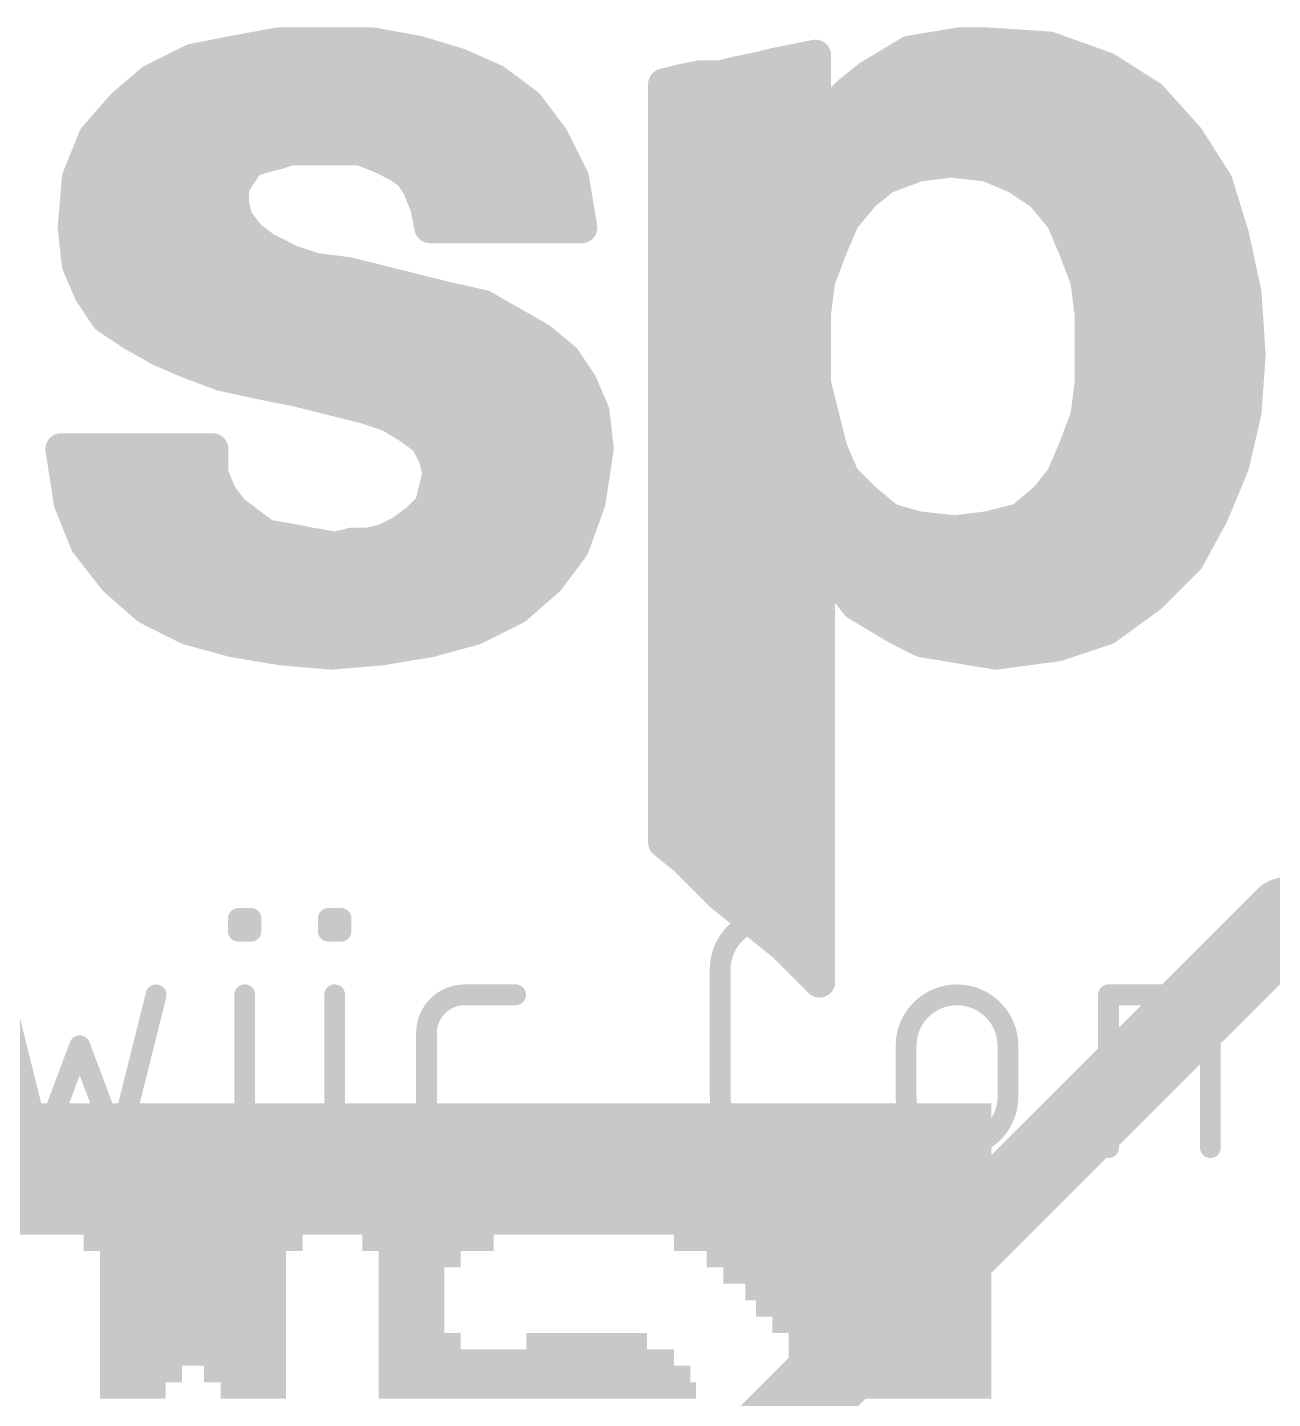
# Model space of a CAD drawing. Extents: x -33 to 53.6, y -8.2 to 46.5.
# Drawn here: x 3.279 to 6.316, y 31.85 to 35.194 of the extents above; entities that cross this region are included whole.
import ezdxf

# ---------------------------------------------------------------- set-up
doc = ezdxf.new("R2010")
doc.units = 0
for name, color, linetype in [('1', 12, 'CONTINUOUS'), ('21', 253, 'CONTINUOUS'), ('22', 253, 'CONTINUOUS'), ('27', 253, 'CONTINUOUS')]:
    doc.layers.add(name, color=color, linetype=linetype)

# ---------------------------------------------------------------- blocks, each defined once
blk = doc.blocks.new('RECT')
blk.add_solid([(-0.5, -0.5), (0.5, -0.5), (-0.5, 0.5), (0.5, 0.5)])

msp = doc.modelspace()

# ---------------------------------------------------------------- linework, layer by layer
at = {"layer": '1', "const_width": 0.2032}
for points in [[(4.318, 30.988), (6.35, 33.02)], [(6.35, 33.02), (7.39, 33.02)]]:
    msp.add_lwpolyline(points, dxfattribs=at)
at = {"layer": '1', "const_width": 0.1016}
for points in [[(6.35, 33.0708, 1), (6.35, 32.9692)], [(6.3859, 32.9841, 1), (6.3141, 33.0559)]]:
    msp.add_lwpolyline(points, format="xyb", dxfattribs=at)
at = {"layer": '21', "const_width": 0.0762}
for points in [[(3.781, 35.136), (3.891, 35.156)], [(3.891, 35.156), (4.121, 35.156)], [(4.121, 35.156), (4.231, 35.136)], [(5.431, 35.136), (5.551, 35.156)], [(5.551, 35.156), (5.621, 35.156)], [(5.621, 35.156), (5.771, 35.146)], [(5.771, 35.146), (5.911, 35.096)], [(3.581, 35.066), (3.681, 35.116)], [(3.681, 35.116), (3.781, 35.136)], [(3.742, 35.1282), (4.257, 35.1282)], [(4.231, 35.136), (4.331, 35.106)], [(5.101, 35.106), (5.201, 35.126)], [(5.201, 35.126), (5.201, 34.946)], [(5.331, 35.076), (5.431, 35.136)], [(5.418, 35.1282), (5.8208, 35.1282)], [(4.331, 35.106), (4.421, 35.066)], [(4.871, 35.066), (4.921, 35.076)], [(4.921, 35.076), (4.971, 35.076)], [(4.971, 35.076), (5.011, 35.086)], [(5.011, 35.086), (5.061, 35.096)], [(5.061, 35.096), (5.101, 35.106)], [(5.281, 35.036), (5.331, 35.076)], [(5.911, 35.096), (6.021, 35.026)], [(3.511, 35.006), (3.581, 35.066)], [(3.5647, 35.052), (4.4397, 35.052)], [(4.421, 35.066), (4.501, 35.006)], [(4.831, 35.056), (4.871, 35.066)], [(4.831, 33.206), (4.831, 35.056)], [(4.831, 35.052), (5.201, 35.052)], [(5.301, 35.052), (5.9801, 35.052)], [(5.241, 34.996), (5.281, 35.036)], [(6.021, 35.026), (6.111, 34.926)], [(3.441, 34.926), (3.511, 35.006)], [(3.4846, 34.9758), (4.5236, 34.9758)], [(4.501, 35.006), (4.561, 34.926)], [(4.831, 34.9758), (5.201, 34.9758)], [(5.201, 34.946), (5.241, 34.996)], [(5.2248, 34.9758), (6.0662, 34.9758)], [(3.401, 34.826), (3.441, 34.926)], [(4.561, 34.926), (4.611, 34.826)], [(6.111, 34.926), (6.181, 34.816)], [(3.4304, 34.8996), (4.5742, 34.8996)], [(3.851, 34.876), (3.821, 34.866)], [(3.891, 34.886), (3.851, 34.876)], [(3.921, 34.896), (3.891, 34.886)], [(4.091, 34.896), (3.921, 34.896)], [(4.141, 34.876), (4.091, 34.896)], [(4.181, 34.856), (4.141, 34.876)], [(4.831, 34.8996), (6.1278, 34.8996)], [(3.821, 34.866), (3.781, 34.806)], [(4.211, 34.836), (4.181, 34.856)], [(5.451, 34.856), (5.371, 34.826)], [(5.531, 34.866), (5.451, 34.856)], [(5.621, 34.856), (5.531, 34.866)], [(5.691, 34.826), (5.621, 34.856)], [(3.391, 34.706), (3.401, 34.826)], [(3.4008, 34.8234), (3.7926, 34.8234)], [(4.231, 34.806), (4.211, 34.836)], [(4.2194, 34.8234), (4.6114, 34.8234)], [(4.611, 34.826), (4.631, 34.706)], [(4.831, 34.8234), (5.3678, 34.8234)], [(5.371, 34.826), (5.321, 34.786)], [(5.751, 34.786), (5.691, 34.826)], [(5.6949, 34.8234), (6.1763, 34.8234)], [(6.181, 34.816), (6.221, 34.686)], [(3.781, 34.806), (3.781, 34.766)], [(4.251, 34.756), (4.231, 34.806)], [(5.321, 34.786), (5.271, 34.726)], [(5.801, 34.726), (5.751, 34.786)], [(3.3944, 34.7472), (3.7857, 34.7472)], [(3.781, 34.766), (3.791, 34.726)], [(4.261, 34.706), (4.251, 34.756)], [(4.2528, 34.7472), (4.6241, 34.7472)], [(4.831, 34.7472), (5.2887, 34.7472)], [(5.7833, 34.7472), (6.2022, 34.7472)], [(3.791, 34.726), (3.821, 34.686)], [(5.271, 34.726), (5.241, 34.656)], [(5.831, 34.656), (5.801, 34.726)], [(3.401, 34.616), (3.391, 34.706)], [(3.821, 34.686), (3.861, 34.656)], [(4.631, 34.706), (4.261, 34.706)], [(6.221, 34.686), (6.251, 34.546)], [(3.3949, 34.671), (3.841, 34.671)], [(3.861, 34.656), (3.921, 34.626)], [(4.831, 34.671), (5.2474, 34.671)], [(5.241, 34.656), (5.211, 34.576)], [(5.8246, 34.671), (6.2242, 34.671)], [(5.861, 34.576), (5.831, 34.656)], [(3.431, 34.546), (3.401, 34.616)], [(3.921, 34.626), (3.981, 34.606)], [(3.4101, 34.5948), (4.0658, 34.5948)], [(3.981, 34.606), (4.061, 34.596)], [(4.061, 34.596), (4.301, 34.536)], [(4.831, 34.5948), (5.218, 34.5948)], [(5.211, 34.576), (5.201, 34.496)], [(5.854, 34.5948), (6.2405, 34.5948)], [(5.871, 34.496), (5.861, 34.576)], [(3.471, 34.486), (3.431, 34.546)], [(6.251, 34.546), (6.261, 34.396)], [(3.4493, 34.5186), (4.3793, 34.5186)], [(4.301, 34.536), (4.391, 34.516)], [(4.391, 34.516), (4.531, 34.436)], [(4.831, 34.5186), (5.2038, 34.5186)], [(5.8682, 34.5186), (6.2528, 34.5186)], [(3.531, 34.446), (3.471, 34.486)], [(5.201, 34.496), (5.201, 34.326)], [(5.871, 34.406), (5.871, 34.496)], [(3.601, 34.406), (3.531, 34.446)], [(3.5373, 34.4424), (4.5198, 34.4424)], [(4.831, 34.4424), (5.201, 34.4424)], [(5.871, 34.4424), (6.2579, 34.4424)], [(4.531, 34.436), (4.591, 34.386)], [(3.671, 34.376), (3.601, 34.406)], [(3.751, 34.346), (3.671, 34.376)], [(4.591, 34.386), (4.631, 34.326)], [(5.871, 34.326), (5.871, 34.406)], [(5.871, 34.406), (6.261, 34.396)], [(6.261, 34.396), (5.871, 34.406)], [(6.261, 34.396), (6.251, 34.256)], [(3.6971, 34.3662), (4.6042, 34.3662)], [(3.841, 34.326), (3.751, 34.346)], [(4.831, 34.3662), (5.201, 34.3662)], [(5.871, 34.3662), (6.2589, 34.3662)], [(3.941, 34.306), (3.841, 34.326)], [(4.101, 34.266), (3.941, 34.306)], [(4.631, 34.326), (4.661, 34.256)], [(5.201, 34.326), (5.241, 34.166)], [(5.861, 34.246), (5.871, 34.326)], [(4.005, 34.29), (4.6464, 34.29)], [(4.831, 34.29), (5.21, 34.29)], [(5.8665, 34.29), (6.2534, 34.29)], [(4.161, 34.246), (4.101, 34.266)], [(4.211, 34.216), (4.161, 34.246)], [(4.661, 34.256), (4.671, 34.166)], [(5.831, 34.166), (5.861, 34.246)], [(6.251, 34.256), (6.221, 34.126)], [(4.251, 34.186), (4.211, 34.216)], [(4.2139, 34.2138), (4.6657, 34.2138)], [(4.831, 34.2138), (5.229, 34.2138)], [(5.8489, 34.2138), (6.2413, 34.2138)], [(4.271, 34.146), (4.251, 34.186)], [(3.381, 34.036), (3.361, 34.166)], [(3.361, 34.166), (3.731, 34.166)], [(3.731, 34.166), (3.731, 34.106)], [(4.281, 34.106), (4.271, 34.146)], [(4.671, 34.166), (4.651, 34.036)], [(5.241, 34.166), (5.271, 34.096)], [(5.801, 34.096), (5.831, 34.166)], [(6.171, 34.006), (5.831, 34.166)], [(5.831, 34.166), (6.171, 34.006)], [(3.3654, 34.1376), (3.731, 34.1376)], [(3.731, 34.106), (3.751, 34.056)], [(4.261, 34.026), (4.281, 34.106)], [(4.2731, 34.1376), (4.6666, 34.1376)], [(4.831, 34.1376), (5.2532, 34.1376)], [(5.8188, 34.1376), (5.8914, 34.1376)], [(5.8914, 34.1376), (6.2237, 34.1376)], [(6.221, 34.126), (6.171, 34.006)], [(5.271, 34.096), (5.321, 34.046)], [(5.761, 34.046), (5.801, 34.096)], [(3.3771, 34.0614), (3.7488, 34.0614)], [(3.751, 34.056), (3.781, 34.016)], [(4.2698, 34.0614), (4.6549, 34.0614)], [(4.831, 34.0614), (5.3056, 34.0614)], [(5.321, 34.046), (5.381, 33.996)], [(5.701, 33.996), (5.761, 34.046)], [(5.7733, 34.0614), (6.0533, 34.0614)], [(6.0533, 34.0614), (6.1941, 34.0614)], [(3.421, 33.936), (3.381, 34.036)], [(3.781, 34.016), (3.861, 33.956)], [(4.231, 33.996), (4.261, 34.026)], [(4.651, 34.036), (4.611, 33.926)], [(6.171, 34.006), (6.111, 33.896)], [(3.4013, 33.9852), (3.8221, 33.9852)], [(4.191, 33.966), (4.231, 33.996)], [(4.2166, 33.9852), (4.6325, 33.9852)], [(4.831, 33.9852), (5.4188, 33.9852)], [(5.381, 33.996), (5.451, 33.976)], [(5.451, 33.976), (5.541, 33.966)], [(5.541, 33.966), (5.621, 33.976)], [(5.621, 33.976), (5.701, 33.996)], [(5.6578, 33.9852), (6.1597, 33.9852)], [(3.861, 33.956), (3.921, 33.946)], [(3.921, 33.946), (3.971, 33.936)], [(4.111, 33.936), (4.151, 33.946)], [(4.151, 33.946), (4.191, 33.966)], [(3.491, 33.846), (3.421, 33.936)], [(3.442, 33.909), (4.5983, 33.909)], [(3.971, 33.936), (4.031, 33.926)], [(4.031, 33.926), (4.071, 33.936)], [(4.071, 33.936), (4.111, 33.936)], [(4.611, 33.926), (4.551, 33.846)], [(4.831, 33.909), (6.1181, 33.909)], [(5.221, 33.886), (5.211, 33.886)], [(5.211, 33.886), (5.211, 32.866)], [(5.301, 33.786), (5.221, 33.886)], [(6.111, 33.896), (6.021, 33.806)], [(3.571, 33.776), (3.491, 33.846)], [(4.551, 33.846), (4.471, 33.776)], [(3.5061, 33.8328), (4.5359, 33.8328)], [(4.831, 33.8328), (5.211, 33.8328)], [(5.2636, 33.8328), (6.0478, 33.8328)], [(6.021, 33.806), (5.911, 33.726)], [(3.671, 33.726), (3.571, 33.776)], [(4.471, 33.776), (4.371, 33.726)], [(5.401, 33.726), (5.301, 33.786)], [(3.6098, 33.7566), (4.4322, 33.7566)], [(4.831, 33.7566), (5.211, 33.7566)], [(5.35, 33.7566), (5.9531, 33.7566)], [(3.781, 33.696), (3.671, 33.726)], [(4.371, 33.726), (4.261, 33.696)], [(5.461, 33.696), (5.401, 33.726)], [(5.911, 33.726), (5.791, 33.686)], [(3.901, 33.676), (3.781, 33.696)], [(3.8746, 33.6804), (4.1674, 33.6804)], [(4.021, 33.666), (3.901, 33.676)], [(4.141, 33.676), (4.021, 33.666)], [(4.261, 33.696), (4.141, 33.676)], [(4.831, 33.6804), (5.211, 33.6804)], [(5.641, 33.666), (5.461, 33.696)], [(5.5546, 33.6804), (5.749, 33.6804)], [(5.791, 33.686), (5.641, 33.666)], [(4.831, 33.6042), (5.211, 33.6042)], [(4.831, 33.528), (5.211, 33.528)], [(4.831, 33.4518), (5.211, 33.4518)], [(4.831, 33.3756), (5.211, 33.3756)], [(4.831, 33.2994), (5.211, 33.2994)], [(4.831, 33.2232), (5.211, 33.2232)], [(4.881, 33.166), (4.831, 33.206)], [(4.971, 33.076), (4.881, 33.166)], [(4.9, 33.147), (5.211, 33.147)], [(5.121, 32.956), (4.971, 33.076)], [(4.9775, 33.0708), (5.211, 33.0708)], [(5.0728, 32.9946), (5.211, 32.9946)], [(5.211, 32.866), (5.121, 32.956)], [(5.1586, 32.9184), (5.211, 32.9184)]]:
    msp.add_lwpolyline(points, dxfattribs=at)
at = {"layer": '21', "const_width": 0.0381}
for points in [[(3.891, 35.175, 1), (3.891, 35.1369)], [(3.8944, 35.1373, 1), (3.8876, 35.1747)], [(4.1244, 35.1747, 1), (4.1176, 35.1373)], [(4.121, 35.1369, 1), (4.121, 35.175)], [(5.551, 35.175, 1), (5.551, 35.1369)], [(5.5541, 35.1372, 1), (5.5479, 35.1748)], [(5.6223, 35.175, 1), (5.6197, 35.137)], [(5.621, 35.1369, 1), (5.621, 35.175)], [(5.7774, 35.1639, 1), (5.7646, 35.1281)], [(5.7697, 35.127, 1), (5.7723, 35.165)], [(3.6773, 35.1347, 1), (3.6847, 35.0973)], [(3.6895, 35.099, 1), (3.6725, 35.133)], [(3.742, 35.1472, 1), (3.742, 35.1091)], [(3.7776, 35.1547, 1), (3.7844, 35.1173)], [(3.7847, 35.1173, 1), (3.7773, 35.1547)], [(4.2365, 35.1542, 1), (4.2255, 35.1178)], [(4.2276, 35.1173, 1), (4.2344, 35.1547)], [(4.257, 35.1091, 1), (4.257, 35.1472)], [(5.2201, 35.126, 1), (5.182, 35.126)], [(5.2047, 35.1073, 1), (5.1973, 35.1447)], [(5.418, 35.1472, 1), (5.418, 35.1091)], [(5.4279, 35.1548, 1), (5.4341, 35.1172)], [(5.4408, 35.1197, 1), (5.4212, 35.1523)], [(5.8208, 35.1091, 1), (5.8208, 35.1472)], [(4.3387, 35.1234, 1), (4.3233, 35.0886)], [(4.3255, 35.0878, 1), (4.3365, 35.1242)], [(4.921, 35.0951, 1), (4.921, 35.057)], [(4.9247, 35.0573, 1), (4.9173, 35.0947)], [(4.9664, 35.0945, 1), (4.9756, 35.0575)], [(4.971, 35.057, 1), (4.971, 35.0951)], [(5.0073, 35.1047, 1), (5.0147, 35.0673)], [(5.0156, 35.0675, 1), (5.0064, 35.1045)], [(5.0564, 35.1145, 1), (5.0656, 35.0775)], [(5.0647, 35.0773, 1), (5.0573, 35.1147)], [(5.0973, 35.1247, 1), (5.1047, 35.0873)], [(5.1056, 35.0875, 1), (5.0964, 35.1245)], [(5.3429, 35.0611, 1), (5.3191, 35.0909)], [(5.9212, 35.1121, 1), (5.9008, 35.0799)], [(5.9046, 35.0781, 1), (5.9174, 35.1139)], [(3.5647, 35.071, 1), (3.5647, 35.0329)], [(3.5725, 35.083, 1), (3.5895, 35.049)], [(3.5934, 35.0515, 1), (3.5686, 35.0805)], [(4.4324, 35.0812, 1), (4.4096, 35.0508)], [(4.4133, 35.0486, 1), (4.4287, 35.0834)], [(4.4397, 35.0329, 1), (4.4397, 35.071)], [(4.8264, 35.0745, 1), (4.8356, 35.0375)], [(4.831, 35.071, 1), (4.831, 35.0329)], [(4.8501, 35.056, 1), (4.812, 35.056)], [(4.8673, 35.0847, 1), (4.8747, 35.0473)], [(4.8756, 35.0475, 1), (4.8664, 35.0845)], [(5.201, 35.0329, 1), (5.201, 35.071)], [(5.301, 35.071, 1), (5.301, 35.0329)], [(5.3212, 35.0923, 1), (5.3408, 35.0597)], [(5.9801, 35.0329, 1), (5.9801, 35.071)], [(5.2691, 35.0509, 1), (5.2929, 35.0211)], [(5.2945, 35.0225, 1), (5.2675, 35.0495)], [(6.0352, 35.0387, 1), (6.0068, 35.0133)], [(6.0108, 35.0099, 1), (6.0312, 35.0421)], [(3.4846, 34.9948, 1), (3.4846, 34.9567)], [(3.4986, 35.0205, 1), (3.5234, 34.9915)], [(3.5253, 34.9935, 1), (3.4967, 35.0185)], [(4.5162, 35.0174, 1), (4.4858, 34.9946)], [(4.4896, 34.9908, 1), (4.5124, 35.0212)], [(4.5236, 34.9567, 1), (4.5236, 34.9948)], [(4.831, 34.9948, 1), (4.831, 34.9567)], [(5.201, 34.9567, 1), (5.201, 34.9948)], [(5.2248, 34.9948, 1), (5.2248, 34.9567)], [(5.2275, 35.0095, 1), (5.2545, 34.9825)], [(5.2559, 34.9841, 1), (5.2261, 35.0079)], [(6.0662, 34.9567, 1), (6.0662, 34.9948)], [(3.4267, 34.9385, 1), (3.4553, 34.9135)], [(3.4587, 34.9189, 1), (3.4233, 34.9331)], [(4.578, 34.9345, 1), (4.544, 34.9175)], [(4.5458, 34.9146, 1), (4.5762, 34.9374)], [(5.1861, 34.9579, 1), (5.2159, 34.9341)], [(5.182, 34.946, 1), (5.2201, 34.946)], [(6.1271, 34.9362, 1), (6.0949, 34.9158)], [(6.0968, 34.9133, 1), (6.1252, 34.9387)], [(3.4304, 34.9186, 1), (3.4304, 34.8805)], [(3.8464, 34.8945, 1), (3.8556, 34.8575)], [(3.857, 34.8579, 1), (3.845, 34.8941)], [(3.885, 34.9041, 1), (3.897, 34.8679)], [(3.8956, 34.8675, 1), (3.8864, 34.9045)], [(3.921, 34.9151, 1), (3.921, 34.877)], [(3.927, 34.8779, 1), (3.915, 34.9141)], [(4.0981, 34.9137, 1), (4.0839, 34.8783)], [(4.091, 34.877, 1), (4.091, 34.9151)], [(4.1495, 34.893, 1), (4.1325, 34.859)], [(4.1339, 34.8583, 1), (4.1481, 34.8937)], [(4.5742, 34.8805, 1), (4.5742, 34.9186)], [(4.831, 34.9186, 1), (4.831, 34.8805)], [(6.1278, 34.8805, 1), (6.1278, 34.9186)], [(3.815, 34.8841, 1), (3.827, 34.8479)], [(3.8369, 34.8554, 1), (3.8051, 34.8766)], [(4.1916, 34.8719, 1), (4.1704, 34.8401)], [(4.1725, 34.839, 1), (4.1895, 34.873)], [(5.4486, 34.8749, 1), (5.4534, 34.8371)], [(5.4577, 34.8382, 1), (5.4443, 34.8738)], [(5.5331, 34.8849, 1), (5.5289, 34.8471)], [(5.5334, 34.8471, 1), (5.5286, 34.8849)], [(5.6285, 34.8735, 1), (5.6135, 34.8385)], [(5.6189, 34.8371, 1), (5.6231, 34.8749)], [(3.4008, 34.8424, 1), (3.4008, 34.8043)], [(3.3833, 34.8331, 1), (3.4187, 34.8189)], [(3.42, 34.8244, 1), (3.382, 34.8276)], [(3.7926, 34.8043, 1), (3.7926, 34.8424)], [(4.2269, 34.8466, 1), (4.1951, 34.8254)], [(4.2194, 34.8424, 1), (4.2194, 34.8043)], [(4.2004, 34.8201, 1), (4.2216, 34.8519)], [(4.6298, 34.8291, 1), (4.5922, 34.8229)], [(4.594, 34.8175, 1), (4.628, 34.8345)], [(4.6114, 34.8043, 1), (4.6114, 34.8424)], [(4.831, 34.8424, 1), (4.831, 34.8043)], [(5.3643, 34.8438, 1), (5.3777, 34.8082)], [(5.3829, 34.8111, 1), (5.3591, 34.8409)], [(5.3678, 34.8043, 1), (5.3678, 34.8424)], [(5.7016, 34.8419, 1), (5.6804, 34.8101)], [(5.6949, 34.8424, 1), (5.6949, 34.8043)], [(5.6835, 34.8085, 1), (5.6985, 34.8435)], [(6.1992, 34.8216, 1), (6.1628, 34.8104)], [(6.1763, 34.8043, 1), (6.1763, 34.8424)], [(3.7651, 34.8166, 1), (3.7969, 34.7954)], [(3.8001, 34.806, 1), (3.762, 34.806)], [(4.2487, 34.8131, 1), (4.2133, 34.7989)], [(4.2151, 34.7954, 1), (4.2469, 34.8166)], [(5.3091, 34.8009, 1), (5.3329, 34.7711)], [(5.3356, 34.7738, 1), (5.3064, 34.7982)], [(5.7656, 34.7982, 1), (5.7364, 34.7738)], [(5.7404, 34.7701, 1), (5.7616, 34.8019)], [(6.1649, 34.8058, 1), (6.1971, 34.8262)], [(3.3944, 34.7662, 1), (3.3944, 34.7281)], [(3.7995, 34.7706, 1), (3.7625, 34.7614)], [(3.762, 34.766, 1), (3.8001, 34.766)], [(3.7857, 34.7281, 1), (3.7857, 34.7662)], [(4.2697, 34.7597, 1), (4.2323, 34.7523)], [(4.2333, 34.7489, 1), (4.2687, 34.7631)], [(4.2528, 34.7662, 1), (4.2528, 34.7281)], [(4.6241, 34.7281, 1), (4.6241, 34.7662)], [(4.831, 34.7662, 1), (4.831, 34.7281)], [(5.2887, 34.7281, 1), (5.2887, 34.7662)], [(5.7833, 34.7662, 1), (5.7833, 34.7281)], [(6.2022, 34.7281, 1), (6.2022, 34.7662)], [(3.8062, 34.7374, 1), (3.7758, 34.7146)], [(3.7725, 34.7214, 1), (3.8095, 34.7306)], [(5.2564, 34.7382, 1), (5.2856, 34.7138)], [(5.2885, 34.7185, 1), (5.2535, 34.7335)], [(5.8185, 34.7335, 1), (5.7835, 34.7185)], [(5.7864, 34.7138, 1), (5.8156, 34.7382)], [(3.4099, 34.7081, 1), (3.3721, 34.7039)], [(3.372, 34.7076, 1), (3.41, 34.7044)], [(3.8324, 34.7012, 1), (3.8096, 34.6708)], [(3.8058, 34.6746, 1), (3.8362, 34.6974)], [(4.261, 34.7251, 1), (4.261, 34.687)], [(4.2423, 34.7023, 1), (4.2797, 34.7097)], [(4.6122, 34.7029, 1), (4.6498, 34.7091)], [(4.631, 34.687, 1), (4.631, 34.7251)], [(6.2396, 34.69, 1), (6.2024, 34.682)], [(3.3949, 34.69, 1), (3.3949, 34.6519)], [(3.841, 34.6519, 1), (3.841, 34.69)], [(3.8695, 34.673, 1), (3.8525, 34.639)], [(3.8496, 34.6408, 1), (3.8724, 34.6712)], [(4.831, 34.69, 1), (4.831, 34.6519)], [(5.2235, 34.6635, 1), (5.2585, 34.6485)], [(5.2588, 34.6493, 1), (5.2232, 34.6627)], [(5.2474, 34.6519, 1), (5.2474, 34.69)], [(5.8246, 34.69, 1), (5.8246, 34.6519)], [(5.8488, 34.6627, 1), (5.8132, 34.6493)], [(5.8135, 34.6485, 1), (5.8485, 34.6635)], [(6.2028, 34.6804, 1), (6.2392, 34.6916)], [(6.2242, 34.6519, 1), (6.2242, 34.69)], [(3.4185, 34.6235, 1), (3.3835, 34.6085)], [(3.927, 34.6441, 1), (3.915, 34.6079)], [(3.9125, 34.609, 1), (3.9295, 34.643)], [(3.3821, 34.6139, 1), (3.4199, 34.6181)], [(3.4101, 34.6138, 1), (3.4101, 34.5757)], [(3.9834, 34.6249, 1), (3.9786, 34.5871)], [(3.975, 34.5879, 1), (3.987, 34.6241)], [(4.0656, 34.6145, 1), (4.0564, 34.5775)], [(4.0586, 34.5771, 1), (4.0634, 34.6149)], [(4.0658, 34.5757, 1), (4.0658, 34.6138)], [(4.831, 34.6138, 1), (4.831, 34.5757)], [(5.2299, 34.5736, 1), (5.1921, 34.5784)], [(5.218, 34.5757, 1), (5.218, 34.6138)], [(5.854, 34.6138, 1), (5.854, 34.5757)], [(5.8799, 34.5784, 1), (5.8421, 34.5736)], [(6.2405, 34.5757, 1), (6.2405, 34.6138)], [(3.4469, 34.5566, 1), (3.4151, 34.5354)], [(5.1932, 34.5827, 1), (5.2288, 34.5693)], [(5.8432, 34.5693, 1), (5.8788, 34.5827)], [(6.27, 34.5473, 1), (6.232, 34.5447)], [(3.4135, 34.5385, 1), (3.4485, 34.5535)], [(3.4493, 34.5376, 1), (3.4493, 34.4995)], [(4.3051, 34.5546, 1), (4.2969, 34.5174)], [(4.2964, 34.5175, 1), (4.3056, 34.5545)], [(4.4005, 34.5325, 1), (4.3815, 34.4995)], [(4.3793, 34.4995, 1), (4.3793, 34.5376)], [(4.3869, 34.4974, 1), (4.3951, 34.5346)], [(4.831, 34.5376, 1), (4.831, 34.4995)], [(5.2038, 34.4995, 1), (5.2038, 34.5376)], [(5.8682, 34.5376, 1), (5.8682, 34.4995)], [(6.2324, 34.542, 1), (6.2696, 34.55)], [(6.2528, 34.4995, 1), (6.2528, 34.5376)], [(3.4816, 34.5019, 1), (3.4604, 34.4701)], [(3.4551, 34.4754, 1), (3.4869, 34.4966)], [(5.1821, 34.4984, 1), (5.2199, 34.4936)], [(5.2201, 34.496, 1), (5.182, 34.496)], [(5.8901, 34.496, 1), (5.852, 34.496)], [(5.8521, 34.4936, 1), (5.8899, 34.4984)], [(3.5405, 34.4625, 1), (3.5215, 34.4295)], [(3.5373, 34.4614, 1), (3.5373, 34.4233)], [(3.5204, 34.4301, 1), (3.5416, 34.4619)], [(4.5198, 34.4233, 1), (4.5198, 34.4614)], [(4.831, 34.4614, 1), (4.831, 34.4233)], [(5.201, 34.4233, 1), (5.201, 34.4614)], [(5.871, 34.4614, 1), (5.871, 34.4233)], [(6.2579, 34.4233, 1), (6.2579, 34.4614)], [(4.5432, 34.4506, 1), (4.5188, 34.4214)], [(4.5215, 34.4195, 1), (4.5405, 34.4525)], [(3.6085, 34.4235, 1), (3.5935, 34.3885)], [(3.5915, 34.3895, 1), (3.6105, 34.4225)], [(3.6777, 34.3938, 1), (3.6643, 34.3582)], [(3.6635, 34.3585, 1), (3.6785, 34.3935)], [(4.6069, 34.3966, 1), (4.5751, 34.3754)], [(4.5788, 34.3714, 1), (4.6032, 34.4006)], [(5.8715, 34.425, 1), (5.8705, 34.387)], [(5.8715, 34.425, 1), (5.8705, 34.387)], [(5.8901, 34.406, 1), (5.852, 34.406)], [(5.852, 34.406, 1), (5.8901, 34.406)], [(6.28, 34.3946, 1), (6.242, 34.3974)], [(6.242, 34.3947, 1), (6.28, 34.3973)], [(6.2605, 34.377, 1), (6.2615, 34.415)], [(6.2605, 34.377, 1), (6.2615, 34.415)], [(3.6971, 34.3852, 1), (3.6971, 34.3471)], [(3.7551, 34.3646, 1), (3.7469, 34.3274)], [(3.7443, 34.3282, 1), (3.7577, 34.3638)], [(4.6042, 34.3471, 1), (4.6042, 34.3852)], [(4.831, 34.3852, 1), (4.831, 34.3471)], [(5.201, 34.3471, 1), (5.201, 34.3852)], [(5.871, 34.3852, 1), (5.871, 34.3471)], [(6.2589, 34.3471, 1), (6.2589, 34.3852)], [(3.8447, 34.3447, 1), (3.8373, 34.3073)], [(3.8369, 34.3074, 1), (3.8451, 34.3446)], [(3.9456, 34.3245, 1), (3.9364, 34.2875)], [(4.6485, 34.3335, 1), (4.6135, 34.3185)], [(4.6151, 34.3154, 1), (4.6469, 34.3366)], [(5.2195, 34.3306, 1), (5.1825, 34.3214)], [(5.182, 34.326, 1), (5.2201, 34.326)], [(5.852, 34.326, 1), (5.8901, 34.326)], [(5.8899, 34.3236, 1), (5.8521, 34.3284)], [(3.9373, 34.2873, 1), (3.9447, 34.3247)], [(4.005, 34.309, 1), (4.005, 34.2709)], [(4.6464, 34.2709, 1), (4.6464, 34.309)], [(4.831, 34.309, 1), (4.831, 34.2709)], [(5.21, 34.2709, 1), (5.21, 34.309)], [(5.8665, 34.309, 1), (5.8665, 34.2709)], [(6.2534, 34.2709, 1), (6.2534, 34.309)], [(4.107, 34.2841, 1), (4.095, 34.2479)], [(4.0964, 34.2475, 1), (4.1056, 34.2845)], [(4.1708, 34.2623, 1), (4.1512, 34.2297)], [(4.155, 34.2279, 1), (4.167, 34.2641)], [(4.6799, 34.2581, 1), (4.6421, 34.2539)], [(4.6435, 34.2485, 1), (4.6785, 34.2635)], [(5.8788, 34.2393, 1), (5.8432, 34.2527)], [(6.2696, 34.2517, 1), (6.2324, 34.2603)], [(4.2224, 34.2312, 1), (4.1996, 34.2008)], [(4.2139, 34.2328, 1), (4.2139, 34.1947)], [(4.2012, 34.1997, 1), (4.2208, 34.2323)], [(4.6657, 34.1947, 1), (4.6657, 34.2328)], [(4.831, 34.2328, 1), (4.831, 34.1947)], [(5.229, 34.1947, 1), (5.229, 34.2328)], [(5.8489, 34.2328, 1), (5.8489, 34.1947)], [(5.8421, 34.2484, 1), (5.8799, 34.2436)], [(6.232, 34.2574, 1), (6.27, 34.2546)], [(6.2413, 34.1947, 1), (6.2413, 34.2328)], [(4.268, 34.1945, 1), (4.234, 34.1775)], [(4.2396, 34.1708, 1), (4.2624, 34.2012)], [(3.3798, 34.1689, 1), (3.3422, 34.1631)], [(3.361, 34.1851, 1), (3.361, 34.147)], [(3.7501, 34.166, 1), (3.712, 34.166)], [(3.731, 34.147, 1), (3.731, 34.1851)], [(4.2895, 34.1506, 1), (4.2525, 34.1414)], [(4.6521, 34.1639, 1), (4.6899, 34.1681)], [(4.6898, 34.1631, 1), (4.6522, 34.1689)], [(5.2585, 34.1735, 1), (5.2235, 34.1585)], [(5.2225, 34.1614, 1), (5.2595, 34.1706)], [(5.8391, 34.1832, 1), (5.8229, 34.1488)], [(5.8391, 34.1832, 1), (5.8229, 34.1488)], [(5.8132, 34.1727, 1), (5.8488, 34.1593)], [(5.8485, 34.1585, 1), (5.8135, 34.1735)], [(3.3654, 34.1566, 1), (3.3654, 34.1185)], [(3.7487, 34.1131, 1), (3.7133, 34.0989)], [(3.731, 34.1185, 1), (3.731, 34.1566)], [(4.254, 34.1375, 1), (4.288, 34.1545)], [(4.2731, 34.1566, 1), (4.2731, 34.1185)], [(4.2995, 34.1014, 1), (4.2625, 34.1106)], [(4.6666, 34.1185, 1), (4.6666, 34.1566)], [(4.831, 34.1566, 1), (4.831, 34.1185)], [(5.2532, 34.1185, 1), (5.2532, 34.1566)], [(5.8188, 34.1566, 1), (5.8188, 34.1185)], [(5.8914, 34.1566, 1), (5.8914, 34.1185)], [(5.8914, 34.1185, 1), (5.8914, 34.1566)], [(6.2024, 34.1303, 1), (6.2396, 34.1217)], [(6.2386, 34.1187, 1), (6.2034, 34.1333)], [(6.2237, 34.1185, 1), (6.2237, 34.1566)], [(3.712, 34.106, 1), (3.7501, 34.106)], [(4.2625, 34.1014, 1), (4.2995, 34.1106)], [(5.2845, 34.1095, 1), (5.2575, 34.0825)], [(5.2535, 34.0885, 1), (5.2885, 34.1035)], [(5.7835, 34.1035, 1), (5.8185, 34.0885)], [(5.8159, 34.0841, 1), (5.7861, 34.1079)], [(3.3771, 34.0804, 1), (3.3771, 34.0423)], [(3.7662, 34.0674, 1), (3.7358, 34.0446)], [(3.7333, 34.0489, 1), (3.7687, 34.0631)], [(3.7488, 34.0423, 1), (3.7488, 34.0804)], [(4.2698, 34.0804, 1), (4.2698, 34.0423)], [(4.6549, 34.0423, 1), (4.6549, 34.0804)], [(4.831, 34.0804, 1), (4.831, 34.0423)], [(5.3332, 34.0606, 1), (5.3088, 34.0314)], [(5.3056, 34.0423, 1), (5.3056, 34.0804)], [(5.3075, 34.0325, 1), (5.3345, 34.0595)], [(5.7461, 34.0579, 1), (5.7759, 34.0341)], [(5.7732, 34.0314, 1), (5.7488, 34.0606)], [(5.7733, 34.0804, 1), (5.7733, 34.0423)], [(6.0533, 34.0804, 1), (6.0533, 34.0423)], [(6.0533, 34.0423, 1), (6.0533, 34.0804)], [(6.1941, 34.0423, 1), (6.1941, 34.0804)], [(3.3987, 34.0431, 1), (3.3633, 34.0289)], [(3.3622, 34.0331, 1), (3.3998, 34.0389)], [(3.7924, 34.0312, 1), (3.7696, 34.0008)], [(3.7658, 34.0046, 1), (3.7962, 34.0274)], [(4.2425, 34.0306, 1), (4.2795, 34.0214)], [(4.2745, 34.0125, 1), (4.2475, 34.0395)], [(4.6322, 34.0389, 1), (4.6698, 34.0331)], [(4.6689, 34.0295, 1), (4.6331, 34.0425)], [(6.1877, 33.9969, 1), (6.1543, 34.0151)], [(3.4013, 34.0042, 1), (3.4013, 33.9661)], [(3.8221, 33.9661, 1), (3.8221, 34.0042)], [(4.2166, 34.0042, 1), (4.2166, 33.9661)], [(4.2175, 34.0095, 1), (4.2445, 33.9825)], [(4.2424, 33.9808, 1), (4.2196, 34.0112)], [(4.6325, 33.9661, 1), (4.6325, 34.0042)], [(4.831, 34.0042, 1), (4.831, 33.9661)], [(5.3862, 34.0143, 1), (5.3758, 33.9777)], [(5.3688, 33.9814, 1), (5.3932, 34.0106)], [(5.4188, 33.9661, 1), (5.4188, 34.0042)], [(5.4531, 33.9949, 1), (5.4489, 33.9571)], [(5.4458, 33.9577, 1), (5.4562, 33.9943)], [(5.6164, 33.9945, 1), (5.6256, 33.9575)], [(5.6234, 33.9571, 1), (5.6186, 33.9949)], [(5.6578, 34.0042, 1), (5.6578, 33.9661)], [(5.6888, 34.0106, 1), (5.7132, 33.9814)], [(5.7056, 33.9775, 1), (5.6964, 34.0145)], [(6.1534, 34.0133, 1), (6.1886, 33.9987)], [(6.1597, 33.9661, 1), (6.1597, 34.0042)], [(6.1629, 33.9888, 1), (6.1791, 34.0232)], [(6.1629, 33.9888, 1), (6.1791, 34.0232)], [(3.8641, 33.9748, 1), (3.8579, 33.9372)], [(3.8496, 33.9408, 1), (3.8724, 33.9712)], [(3.9247, 33.9647, 1), (3.9173, 33.9273)], [(3.9179, 33.9272, 1), (3.9241, 33.9648)], [(4.1425, 33.963, 1), (4.1595, 33.929)], [(4.1556, 33.9275, 1), (4.1464, 33.9645)], [(4.1796, 33.9812, 1), (4.2024, 33.9508)], [(4.1995, 33.949, 1), (4.1825, 33.983)], [(5.5386, 33.9849, 1), (5.5434, 33.9471)], [(5.5389, 33.9471, 1), (5.5431, 33.9849)], [(3.436, 33.9477, 1), (3.406, 33.9243)], [(3.4033, 33.9289, 1), (3.4387, 33.9431)], [(3.442, 33.928, 1), (3.442, 33.8899)], [(3.9741, 33.9548, 1), (3.9679, 33.9172)], [(3.9673, 33.9173, 1), (3.9747, 33.9547)], [(4.0264, 33.9445, 1), (4.0356, 33.9075)], [(4.0279, 33.9072, 1), (4.0341, 33.9448)], [(4.071, 33.955, 1), (4.071, 33.9169)], [(4.0756, 33.9175, 1), (4.0664, 33.9545)], [(4.1064, 33.9545, 1), (4.1156, 33.9175)], [(4.111, 33.9169, 1), (4.111, 33.955)], [(4.5931, 33.9325, 1), (4.6289, 33.9195)], [(4.6262, 33.9146, 1), (4.5958, 33.9374)], [(4.5983, 33.8899, 1), (4.5983, 33.928)], [(4.831, 33.928, 1), (4.831, 33.8899)], [(6.1181, 33.8899, 1), (6.1181, 33.928)], [(5.211, 33.9051, 1), (5.211, 33.867)], [(5.2301, 33.886, 1), (5.192, 33.886)], [(5.2359, 33.8979, 1), (5.2061, 33.8741)], [(5.221, 33.867, 1), (5.221, 33.9051)], [(6.0943, 33.9051, 1), (6.1277, 33.8869)], [(6.1245, 33.8825, 1), (6.0975, 33.9095)], [(3.5035, 33.8603, 1), (3.4785, 33.8317)], [(3.476, 33.8343, 1), (3.506, 33.8577)], [(4.5358, 33.8574, 1), (4.5662, 33.8346)], [(4.5635, 33.8317, 1), (4.5385, 33.8603)], [(3.5061, 33.8518, 1), (3.5061, 33.8137)], [(4.5359, 33.8137, 1), (4.5359, 33.8518)], [(4.831, 33.8518, 1), (4.831, 33.8137)], [(5.211, 33.8137, 1), (5.211, 33.8518)], [(5.2636, 33.8518, 1), (5.2636, 33.8137)], [(6.0322, 33.7906, 1), (6.0098, 33.8214)], [(6.0478, 33.8137, 1), (6.0478, 33.8518)], [(3.5795, 33.793, 1), (3.5625, 33.759)], [(3.5585, 33.7617, 1), (3.5835, 33.7903)], [(4.4585, 33.7903, 1), (4.4835, 33.7617)], [(4.4795, 33.759, 1), (4.4625, 33.793)], [(5.3108, 33.8023, 1), (5.2912, 33.7697)], [(5.2861, 33.7741, 1), (5.3159, 33.7979)], [(6.0075, 33.8195, 1), (6.0345, 33.7925)], [(3.6098, 33.7756, 1), (3.6098, 33.7375)], [(4.4322, 33.7375, 1), (4.4322, 33.7756)], [(4.831, 33.7756, 1), (4.831, 33.7375)], [(5.211, 33.7375, 1), (5.211, 33.7756)], [(5.35, 33.7756, 1), (5.35, 33.7375)], [(5.9531, 33.7375, 1), (5.9531, 33.7756)], [(3.676, 33.7444, 1), (3.666, 33.7076)], [(3.6625, 33.709, 1), (3.6795, 33.743)], [(4.3625, 33.743, 1), (4.3795, 33.709)], [(4.376, 33.7076, 1), (4.366, 33.7444)], [(5.4095, 33.743, 1), (5.3925, 33.709)], [(5.3912, 33.7097, 1), (5.4108, 33.7423)], [(5.8998, 33.7414, 1), (5.9222, 33.7106)], [(5.917, 33.7079, 1), (5.905, 33.7441)], [(3.7841, 33.7148, 1), (3.7779, 33.6772)], [(3.776, 33.6776, 1), (3.786, 33.7144)], [(3.8746, 33.6994, 1), (3.8746, 33.6613)], [(3.9026, 33.695, 1), (3.8994, 33.657)], [(3.8979, 33.6572, 1), (3.9041, 33.6948)], [(4.1379, 33.6948, 1), (4.1441, 33.6572)], [(4.1426, 33.657, 1), (4.1394, 33.695)], [(4.1674, 33.6613, 1), (4.1674, 33.6994)], [(4.256, 33.7144, 1), (4.266, 33.6776)], [(4.2641, 33.6772, 1), (4.2579, 33.7148)], [(4.831, 33.6994, 1), (4.831, 33.6613)], [(5.211, 33.6613, 1), (5.211, 33.6994)], [(5.4641, 33.7148, 1), (5.4579, 33.6772)], [(5.4525, 33.679, 1), (5.4695, 33.713)], [(5.5546, 33.6994, 1), (5.5546, 33.6613)], [(5.749, 33.6613, 1), (5.749, 33.6994)], [(5.785, 33.7041, 1), (5.797, 33.6679)], [(5.7935, 33.6671, 1), (5.7885, 33.7049)], [(4.0194, 33.685, 1), (4.0226, 33.647)], [(4.0194, 33.647, 1), (4.0226, 33.685)], [(5.6385, 33.6849, 1), (5.6435, 33.6471)], [(5.6379, 33.6472, 1), (5.6441, 33.6848)], [(4.831, 33.6232, 1), (4.831, 33.5851)], [(5.211, 33.5851, 1), (5.211, 33.6232)], [(4.831, 33.547, 1), (4.831, 33.5089)], [(5.211, 33.5089, 1), (5.211, 33.547)], [(4.831, 33.4708, 1), (4.831, 33.4327)], [(5.211, 33.4327, 1), (5.211, 33.4708)], [(4.831, 33.3946, 1), (4.831, 33.3565)], [(5.211, 33.3565, 1), (5.211, 33.3946)], [(4.831, 33.3184, 1), (4.831, 33.2803)], [(5.211, 33.2803, 1), (5.211, 33.3184)], [(4.831, 33.2422, 1), (4.831, 33.2041)], [(4.8429, 33.2209, 1), (4.8191, 33.1911)], [(5.211, 33.2041, 1), (5.211, 33.2422)], [(4.812, 33.206, 1), (4.8501, 33.206)], [(4.8945, 33.1795, 1), (4.8675, 33.1525)], [(4.8691, 33.1511, 1), (4.8929, 33.1809)], [(4.9, 33.166, 1), (4.9, 33.1279)], [(5.211, 33.1279, 1), (5.211, 33.166)], [(4.9829, 33.0909, 1), (4.9591, 33.0611)], [(4.9575, 33.0625, 1), (4.9845, 33.0895)], [(4.9775, 33.0898, 1), (4.9775, 33.0517)], [(5.211, 33.0517, 1), (5.211, 33.0898)], [(5.0728, 33.0136, 1), (5.0728, 32.9755)], [(5.211, 32.9755, 1), (5.211, 33.0136)], [(5.1345, 32.9695, 1), (5.1075, 32.9425)], [(5.1091, 32.9411, 1), (5.1329, 32.9709)], [(5.1586, 32.9374, 1), (5.1586, 32.8993)], [(5.211, 32.8993, 1), (5.211, 32.9374)], [(5.192, 32.866, 1), (5.2301, 32.866)], [(5.1975, 32.8525, 1), (5.2245, 32.8795)]]:
    msp.add_lwpolyline(points, format="xyb", dxfattribs=at)
at = {"layer": '27', "const_width": 0.0508}
for points in [[(3.7935, 32.9899), (3.7935, 33.0209)], [(3.7935, 33.0209), (3.8245, 33.0209)], [(3.8245, 33.0209), (3.8245, 32.9899)], [(4.0129, 32.9899), (4.0129, 33.0209)], [(4.0129, 33.0209), (4.044, 33.0209)], [(4.044, 33.0209), (4.044, 32.9899)], [(5.093, 33.0209), (5.2172, 33.0209)], [(3.8245, 32.9899), (3.7935, 32.9899)], [(4.044, 32.9899), (4.0129, 32.9899)], [(4.9688, 32.5863), (4.9688, 32.8968)], [(3.2204, 32.8347), (3.3135, 32.4621)], [(3.4998, 32.4621), (3.5929, 32.8347)], [(3.809, 32.4621), (3.809, 32.8347)], [(4.0284, 32.4621), (4.0284, 32.8347)], [(4.3455, 32.8347), (4.4697, 32.8347)], [(5.9159, 32.4621), (5.9159, 32.8347)], [(5.9159, 32.8347), (6.0711, 32.8347)], [(4.2524, 32.5553), (4.2524, 32.7415)], [(6.1643, 32.7415), (6.1643, 32.4621)], [(3.3135, 32.4621), (3.4066, 32.7105)], [(3.4066, 32.7105), (3.4998, 32.4621)], [(5.4221, 32.5863), (5.4221, 32.7105)], [(5.6705, 32.7105), (5.6705, 32.5863)], [(4.4697, 32.4621), (4.3455, 32.4621)], [(5.2172, 32.4621), (5.093, 32.4621)]]:
    msp.add_lwpolyline(points, dxfattribs=at)
at = {"layer": '27'}
for points, const_width in [([(3.8062, 33.0209, 1), (3.7808, 33.0209)], 0.0254), ([(3.7935, 33.0336, 1), (3.7935, 33.0082)], 0.0254), ([(3.8372, 33.0209, 1), (3.8118, 33.0209)], 0.0254), ([(3.8245, 33.0082, 1), (3.8245, 33.0336)], 0.0254), ([(4.0256, 33.0209, 1), (4.0002, 33.0209)], 0.0254), ([(4.0129, 33.0336, 1), (4.0129, 33.0082)], 0.0254), ([(4.0567, 33.0209, 1), (4.0313, 33.0209)], 0.0254), ([(4.044, 33.0082, 1), (4.044, 33.0336)], 0.0254), ([(5.093, 33.0209, 0.4142), (4.9688, 32.8968)], 0.0508), ([(5.093, 33.0336, 1), (5.093, 33.0082)], 0.0254), ([(5.093, 33.0082, 1), (5.093, 33.0336)], 0.0254), ([(5.2172, 33.0082, 1), (5.2172, 33.0336)], 0.0254), ([(3.7935, 33.0026, 1), (3.7935, 32.9772)], 0.0254), ([(3.8245, 32.9772, 1), (3.8245, 33.0026)], 0.0254), ([(4.0129, 33.0026, 1), (4.0129, 32.9772)], 0.0254), ([(4.044, 32.9772, 1), (4.044, 33.0026)], 0.0254), ([(3.7808, 32.9899, 1), (3.8062, 32.9899)], 0.0254), ([(3.8118, 32.9899, 1), (3.8372, 32.9899)], 0.0254), ([(4.0002, 32.9899, 1), (4.0256, 32.9899)], 0.0254), ([(4.0313, 32.9899, 1), (4.0567, 32.9899)], 0.0254), ([(4.9815, 32.8968, 1), (4.9561, 32.8968)], 0.0254), ([(4.9561, 32.8968, 1), (4.9815, 32.8968)], 0.0254), ([(3.6052, 32.8316, 1), (3.5806, 32.8377)], 0.0254), ([(3.8217, 32.8347, 1), (3.7963, 32.8347)], 0.0254), ([(4.0411, 32.8347, 1), (4.0157, 32.8347)], 0.0254), ([(4.3455, 32.8347, 0.4142), (4.2524, 32.7415)], 0.0508), ([(4.3455, 32.8474, 1), (4.3455, 32.822)], 0.0254), ([(4.3455, 32.822, 1), (4.3455, 32.8474)], 0.0254), ([(4.4697, 32.822, 1), (4.4697, 32.8474)], 0.0254), ([(5.6705, 32.7105, 1), (5.4221, 32.7105)], 0.0508), ([(5.9286, 32.8347, 1), (5.9032, 32.8347)], 0.0254), ([(5.9159, 32.8474, 1), (5.9159, 32.822)], 0.0254), ([(6.1643, 32.7415, 0.4142), (6.0711, 32.8347)], 0.0508), ([(6.0711, 32.8474, 1), (6.0711, 32.822)], 0.0254), ([(6.0711, 32.822, 1), (6.0711, 32.8474)], 0.0254), ([(4.2651, 32.7415, 1), (4.2397, 32.7415)], 0.0254), ([(4.2397, 32.7415, 1), (4.2651, 32.7415)], 0.0254), ([(6.177, 32.7415, 1), (6.1516, 32.7415)], 0.0254), ([(6.1516, 32.7415, 1), (6.177, 32.7415)], 0.0254), ([(3.4185, 32.7149, 1), (3.3948, 32.706)], 0.0254), ([(3.4185, 32.706, 1), (3.3948, 32.7149)], 0.0254), ([(5.4348, 32.7105, 1), (5.4094, 32.7105)], 0.0254), ([(5.4094, 32.7105, 1), (5.4348, 32.7105)], 0.0254), ([(5.6832, 32.7105, 1), (5.6578, 32.7105)], 0.0254), ([(5.6578, 32.7105, 1), (5.6832, 32.7105)], 0.0254), ([(4.9688, 32.5863, 0.4142), (5.093, 32.4621)], 0.0508), ([(4.9815, 32.5863, 1), (4.9561, 32.5863)], 0.0254), ([(5.4221, 32.5863, 1), (5.6705, 32.5863)], 0.0508), ([(5.4348, 32.5863, 1), (5.4094, 32.5863)], 0.0254), ([(5.6832, 32.5863, 1), (5.6578, 32.5863)], 0.0254), ([(4.2524, 32.5553, 0.4142), (4.3455, 32.4621)], 0.0508), ([(4.2651, 32.5553, 1), (4.2397, 32.5553)], 0.0254), ([(4.9561, 32.5863, 1), (4.9815, 32.5863)], 0.0254), ([(5.4094, 32.5863, 1), (5.4348, 32.5863)], 0.0254), ([(5.6578, 32.5863, 1), (5.6832, 32.5863)], 0.0254), ([(4.2397, 32.5553, 1), (4.2651, 32.5553)], 0.0254), ([(3.3016, 32.4666, 1), (3.3254, 32.4577)], 0.0254), ([(3.3012, 32.4591, 1), (3.3258, 32.4652)], 0.0254), ([(3.4875, 32.4652, 1), (3.5121, 32.4591)], 0.0254), ([(3.4879, 32.4577, 1), (3.5117, 32.4666)], 0.0254), ([(3.7963, 32.4621, 1), (3.8217, 32.4621)], 0.0254), ([(4.0157, 32.4621, 1), (4.0411, 32.4621)], 0.0254), ([(4.3455, 32.4748, 1), (4.3455, 32.4494)], 0.0254), ([(4.3455, 32.4494, 1), (4.3455, 32.4748)], 0.0254), ([(4.4697, 32.4494, 1), (4.4697, 32.4748)], 0.0254), ([(5.093, 32.4748, 1), (5.093, 32.4494)], 0.0254), ([(5.093, 32.4494, 1), (5.093, 32.4748)], 0.0254), ([(5.2172, 32.4494, 1), (5.2172, 32.4748)], 0.0254), ([(5.9032, 32.4621, 1), (5.9286, 32.4621)], 0.0254), ([(6.1516, 32.4621, 1), (6.177, 32.4621)], 0.0254)]:
    msp.add_lwpolyline(points, format="xyb", dxfattribs=dict(at, const_width=const_width))

# ---------------------------------------------------------------- block references
at = {"layer": '21', "yscale": 0.04}
for p, xscale in [((3.69, 32.55), 3.88), ((3.69, 32.51), 3.88), ((3.69, 32.47), 3.88), ((3.69, 32.43), 3.88), ((3.69, 32.39), 3.88), ((3.69, 32.35), 3.88), ((3.69, 32.31), 3.88), ((4.23, 32.27), 2.8), ((3.71, 32.23), 0.48), ((4.23, 32.23), 0.16), ((5.25, 32.23), 0.76), ((3.71, 32.19), 0.4), ((4.21, 32.19), 0.12), ((5.29, 32.19), 0.68), ((3.73, 32.15), 0.36), ((4.21, 32.15), 0.12), ((5.31, 32.15), 0.64), ((3.73, 32.11), 0.36), ((4.21, 32.11), 0.12), ((5.33, 32.11), 0.6), ((3.75, 32.07), 0.32), ((4.21, 32.07), 0.12), ((5.35, 32.07), 0.56), ((3.77, 32.03), 0.28), ((4.21, 32.03), 0.12), ((5.37, 32.03), 0.52), ((3.79, 31.99), 0.24), ((4.21, 31.99), 0.12), ((4.67, 31.99), 0.24), ((5.39, 31.99), 0.48), ((3.79, 31.95), 0.24), ((4.21, 31.95), 0.12), ((4.69, 31.95), 0.28), ((5.39, 31.95), 0.48), ((3.81, 31.91), 0.2), ((4.21, 31.91), 0.12), ((4.71, 31.91), 0.32), ((5.41, 31.91), 0.44), ((3.83, 31.87), 0.16), ((4.21, 31.87), 0.12), ((4.73, 31.87), 0.36), ((5.41, 31.87), 0.44)]:
    msp.add_blockref('RECT', p, dxfattribs=dict(at, xscale=xscale))
at = {"layer": '22', "yscale": 0.04, "rotation": 180}
for p, xscale in [((3.676, 32.55), 3.88), ((3.676, 32.51), 3.88), ((3.676, 32.47), 3.88), ((3.676, 32.43), 3.88), ((3.676, 32.39), 3.88), ((3.676, 32.35), 3.88), ((3.676, 32.31), 3.88), ((3.136, 32.27), 2.8), ((5.196, 32.27), 0.84), ((3.656, 32.23), 0.48), ((4.256, 32.23), 0.32), ((5.236, 32.23), 0.76), ((3.656, 32.19), 0.4), ((4.236, 32.19), 0.2), ((5.276, 32.19), 0.68), ((3.636, 32.15), 0.36), ((4.216, 32.15), 0.16), ((5.296, 32.15), 0.64), ((3.636, 32.11), 0.36), ((4.216, 32.11), 0.16), ((5.336, 32.11), 0.56), ((3.616, 32.07), 0.32), ((4.216, 32.07), 0.16), ((5.336, 32.07), 0.56), ((3.596, 32.03), 0.28), ((4.216, 32.03), 0.16), ((5.356, 32.03), 0.52), ((3.576, 31.99), 0.24), ((4.236, 31.99), 0.2), ((4.636, 31.99), 0.28), ((5.376, 31.99), 0.48), ((3.576, 31.95), 0.24), ((4.496, 31.95), 0.72), ((5.376, 31.95), 0.48), ((3.556, 31.91), 0.2), ((4.516, 31.91), 0.76), ((5.376, 31.91), 0.48), ((3.536, 31.87), 0.16), ((4.516, 31.87), 0.76), ((5.396, 31.87), 0.44)]:
    msp.add_blockref('RECT', p, dxfattribs=dict(at, xscale=xscale))

doc.saveas('drawing.dxf')
